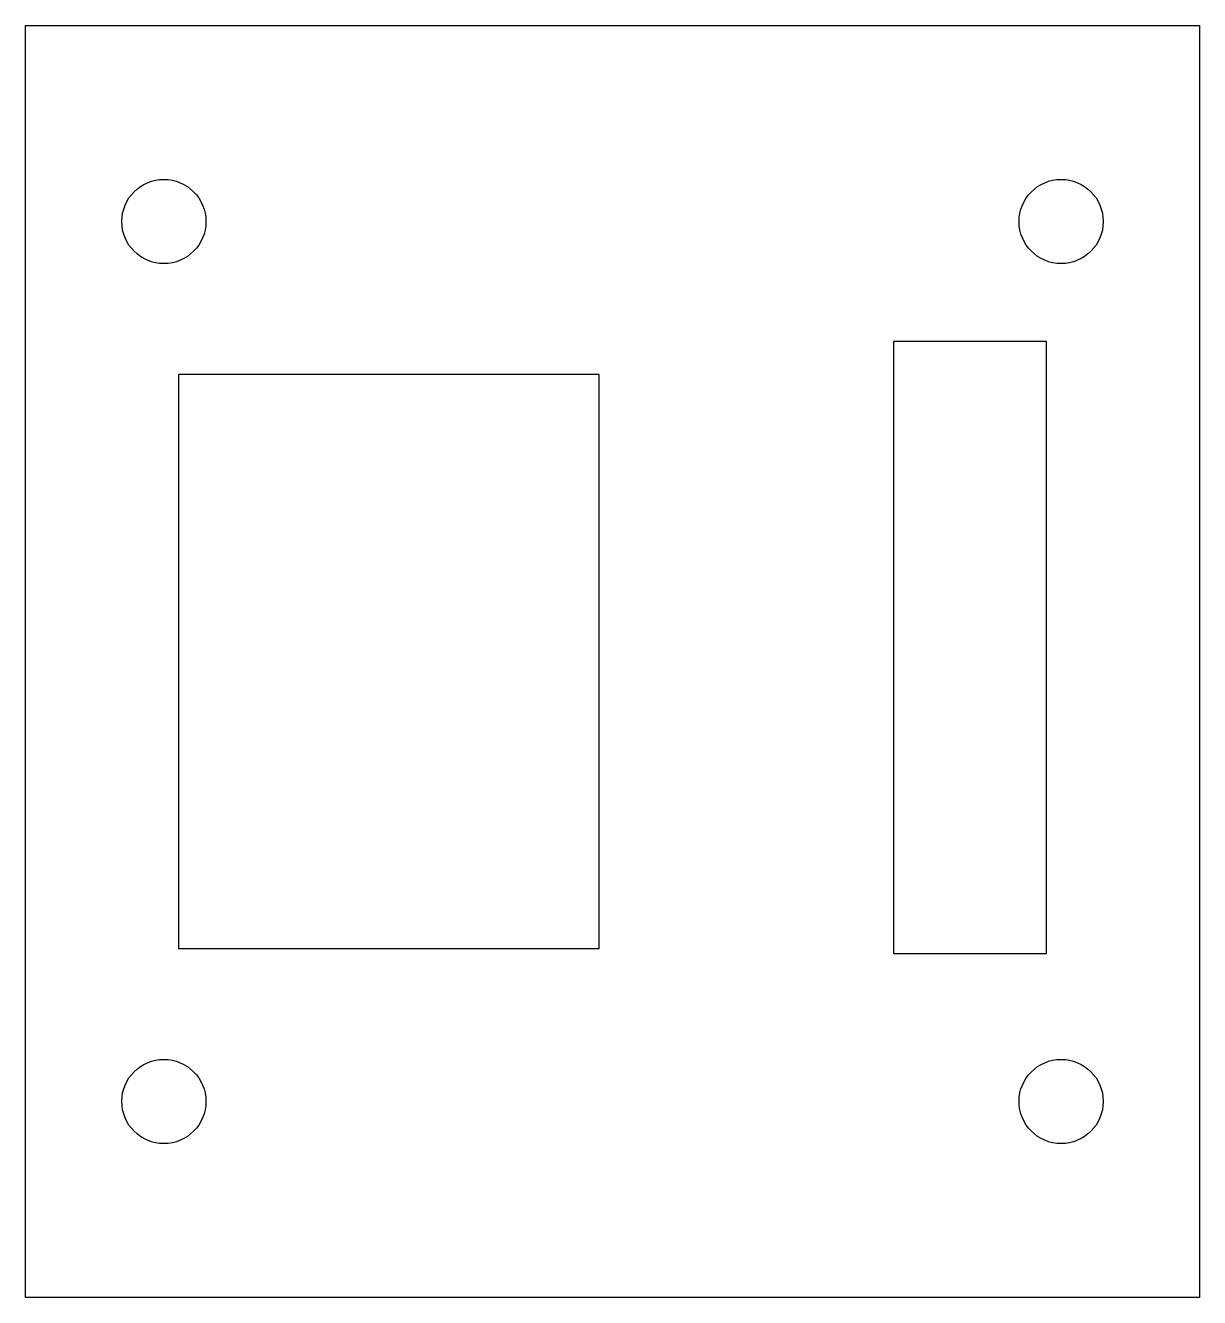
# Model space of a CAD drawing. Header units: millimetres. Extents: x -30.7 to 0, y -33.2 to 0.
import ezdxf

# ---------------------------------------------------------------- set-up
doc = ezdxf.new("R2010")
doc.units = ezdxf.units.MM
doc.layers.get('0').update_dxf_attribs({"linetype": 'CONTINUOUS'})

msp = doc.modelspace()

# ---------------------------------------------------------------- linework, layer by layer
for points in [[(0, 0), (0, -33.25), (-30.7, -33.25), (-30.7, 0)], [(-4, -24.26), (-4, -8.26), (-8, -8.26), (-8, -24.26)], [(-15.7, -24.125), (-15.7, -9.125), (-26.7, -9.125), (-26.7, -24.125)]]:
    msp.add_lwpolyline(points, close=True)
for centre in [(-27.08, -5.125), (-3.62, -5.125), (-27.08, -28.125), (-3.62, -28.125)]:
    msp.add_circle(centre, 1.1)

doc.saveas('drawing.dxf')
